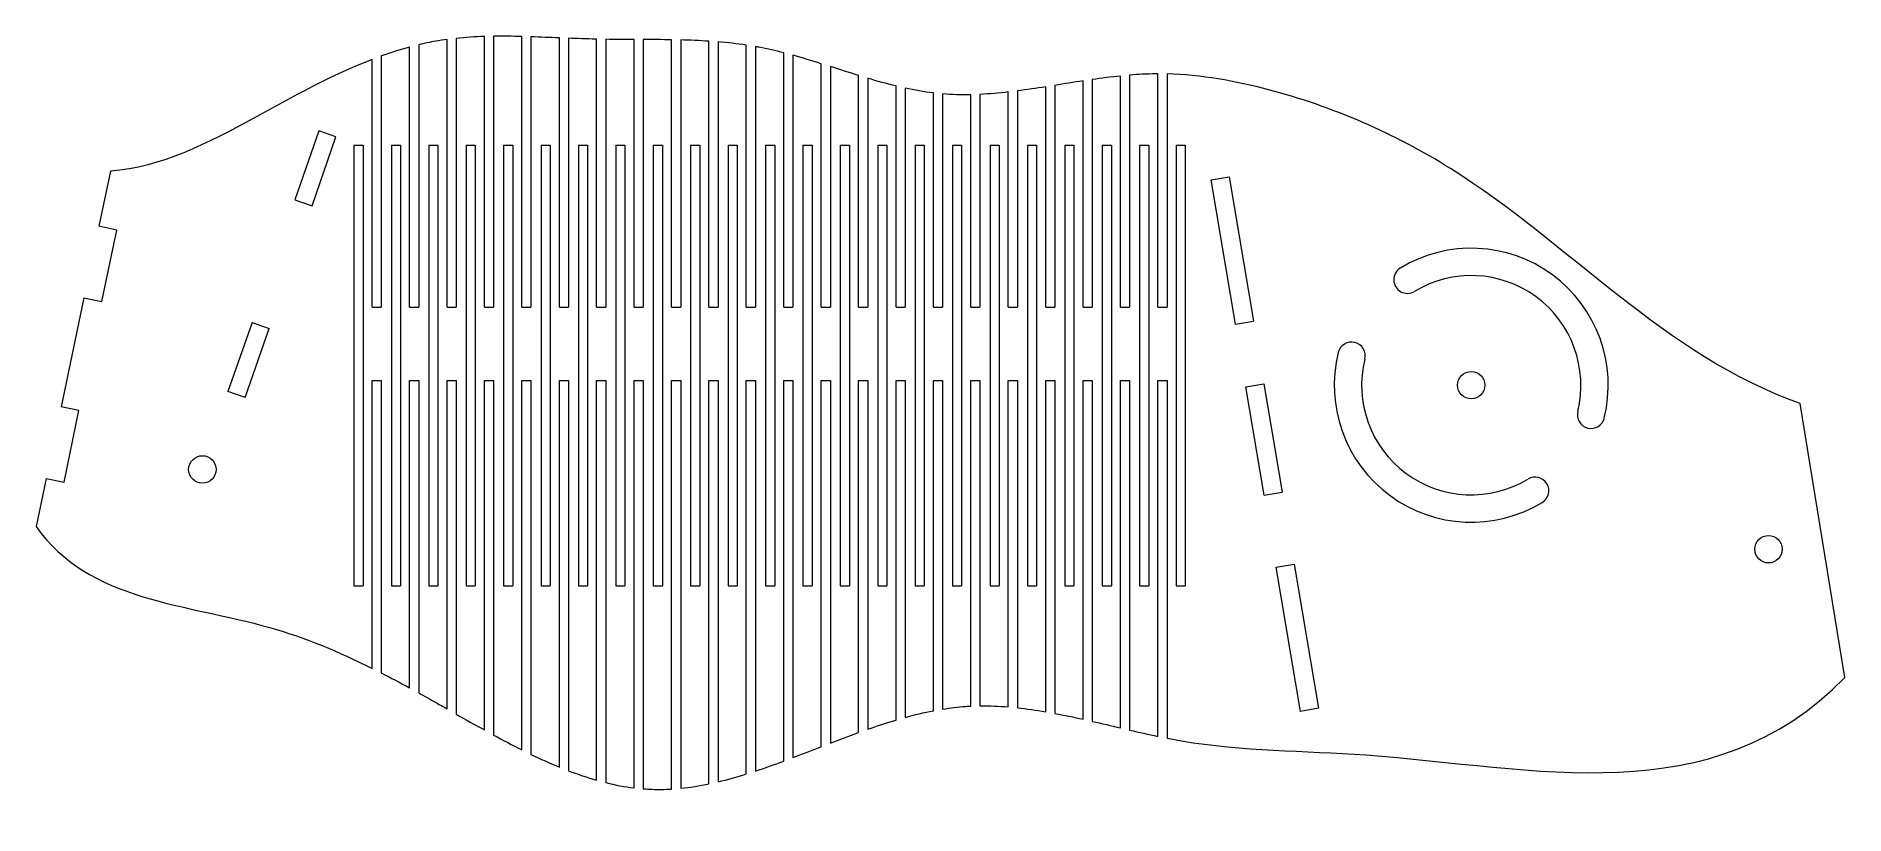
# Model space of a CAD drawing. Header units: inches. Extents: x 10.8 to 23.1, y 7.7 to 13.1.
import ezdxf

# ---------------------------------------------------------------- set-up
doc = ezdxf.new("R2010")
doc.units = ezdxf.units.IN
doc.header["$MEASUREMENT"] = 0

msp = doc.modelspace()

# ---------------------------------------------------------------- linework, layer by layer
at = {"color": 7, "linetype": 'Continuous', "lineweight": 15}
for p, q in [((13.387, 13.005), (13.387, 11.209)), ((13.581, 11.209), (13.581, 13.041)), ((13.643, 13.048), (13.643, 11.209)), ((13.837, 11.209), (13.837, 13.061)), ((13.899, 13.063), (13.899, 11.209)), ((14.093, 11.209), (14.093, 13.061)), ((14.155, 13.059), (14.155, 11.209)), ((14.349, 11.209), (14.349, 13.052)), ((14.411, 13.049), (14.411, 11.209)), ((14.604, 11.209), (14.604, 13.043)), ((14.667, 13.042), (14.667, 11.209)), ((14.86, 11.209), (14.86, 13.04)), ((14.923, 13.04), (14.923, 11.209)), ((15.116, 11.209), (15.116, 13.039)), ((15.179, 13.038), (15.179, 11.209)), ((15.372, 11.209), (15.372, 13.029)), ((15.435, 13.025), (15.435, 11.209)), ((15.628, 11.209), (15.628, 13.002)), ((15.691, 12.992), (15.691, 11.209)), ((13.069, 11.209), (13.069, 12.905)), ((13.131, 12.928), (13.131, 11.209)), ((13.325, 11.209), (13.325, 12.989)), ((15.884, 11.209), (15.884, 12.95)), ((15.947, 12.933), (15.947, 11.209)), ((16.14, 11.209), (16.14, 12.875)), ((16.203, 12.856), (16.203, 11.209)), ((16.396, 11.209), (16.396, 12.795)), ((16.459, 12.776), (16.459, 11.209)), ((17.932, 11.209), (17.932, 12.758)), ((17.994, 12.767), (17.994, 11.209)), ((18.188, 11.209), (18.188, 12.791)), ((18.25, 12.797), (18.25, 11.209)), ((18.443, 11.209), (18.443, 12.806)), ((18.506, 12.805), (18.506, 11.209)), ((16.652, 11.209), (16.652, 12.723)), ((16.714, 12.708), (16.714, 11.209)), ((16.908, 11.209), (16.908, 12.675)), ((16.97, 12.669), (16.97, 11.209)), ((17.164, 11.209), (17.164, 12.663)), ((17.226, 12.665), (17.226, 11.209)), ((17.42, 11.209), (17.42, 12.682)), ((17.482, 12.689), (17.482, 11.209)), ((17.676, 11.209), (17.676, 12.717)), ((17.738, 12.727), (17.738, 11.209)), ((12.703, 12.417), (12.539, 11.945)), ((12.657, 11.904), (12.821, 12.376)), ((12.821, 12.376), (12.703, 12.417)), ((12.944, 12.317), (12.944, 9.304)), ((12.944, 12.317), (13.006, 12.317)), ((13.006, 12.317), (13.006, 9.304)), ((13.2, 12.317), (13.262, 12.317)), ((13.2, 12.317), (13.2, 9.304)), ((13.262, 12.317), (13.262, 9.304)), ((13.456, 12.317), (13.518, 12.317)), ((13.456, 12.317), (13.456, 9.304)), ((13.518, 12.317), (13.518, 9.304)), ((13.712, 12.317), (13.774, 12.317)), ((13.712, 12.317), (13.712, 9.304)), ((13.774, 12.317), (13.774, 9.304)), ((13.968, 12.317), (14.03, 12.317)), ((13.968, 12.317), (13.968, 9.304)), ((14.03, 12.317), (14.03, 9.304)), ((14.224, 12.317), (14.286, 12.317)), ((14.224, 12.317), (14.224, 9.304)), ((14.286, 12.317), (14.286, 9.304)), ((14.479, 12.317), (14.542, 12.317)), ((14.479, 12.317), (14.479, 9.304)), ((14.542, 12.317), (14.542, 9.304)), ((14.735, 12.317), (14.798, 12.317)), ((14.735, 12.317), (14.735, 9.304)), ((14.798, 12.317), (14.798, 9.304)), ((14.991, 12.317), (15.054, 12.317)), ((14.991, 12.317), (14.991, 9.304)), ((15.054, 12.317), (15.054, 9.304)), ((15.247, 12.317), (15.31, 12.317)), ((15.247, 12.317), (15.247, 9.304)), ((15.31, 12.317), (15.31, 9.304)), ((15.503, 12.317), (15.566, 12.317)), ((15.503, 12.317), (15.503, 9.304)), ((15.566, 12.317), (15.566, 9.304)), ((15.759, 12.317), (15.822, 12.317)), ((15.759, 12.317), (15.759, 9.304)), ((15.822, 12.317), (15.822, 9.304)), ((16.015, 12.317), (16.078, 12.317)), ((16.015, 12.317), (16.015, 9.304)), ((16.078, 12.317), (16.078, 9.304)), ((16.271, 12.317), (16.334, 12.317)), ((16.271, 12.317), (16.271, 9.304)), ((16.334, 12.317), (16.334, 9.304)), ((16.527, 12.317), (16.589, 12.317)), ((16.527, 12.317), (16.527, 9.304)), ((16.589, 12.317), (16.589, 9.304)), ((16.783, 12.317), (16.845, 12.317)), ((16.783, 12.317), (16.783, 9.304)), ((16.845, 12.317), (16.845, 9.304)), ((17.039, 12.317), (17.101, 12.317)), ((17.039, 12.317), (17.039, 9.304)), ((17.101, 12.317), (17.101, 9.304)), ((17.295, 12.317), (17.357, 12.317)), ((17.295, 12.317), (17.295, 9.304)), ((17.357, 12.317), (17.357, 9.304)), ((17.551, 12.317), (17.613, 12.317)), ((17.551, 12.317), (17.551, 9.304)), ((17.613, 12.317), (17.613, 9.304)), ((17.807, 12.317), (17.869, 12.317)), ((17.807, 12.317), (17.807, 9.304)), ((17.869, 12.317), (17.869, 9.304)), ((18.063, 12.317), (18.125, 12.317)), ((18.063, 12.317), (18.063, 9.304)), ((18.125, 12.317), (18.125, 9.304)), ((18.318, 12.317), (18.381, 12.317)), ((18.318, 12.317), (18.318, 9.304)), ((18.381, 12.317), (18.381, 9.304)), ((18.568, 12.317), (18.568, 9.304)), ((18.568, 12.317), (18.631, 12.317)), ((18.631, 12.317), (18.631, 9.304)), ((11.278, 12.141), (11.199, 11.763)), ((18.808, 12.081), (18.931, 12.101)), ((18.974, 11.094), (18.808, 12.081)), ((18.931, 12.101), (19.097, 11.115)), ((12.539, 11.945), (12.657, 11.904)), ((11.321, 11.737), (11.199, 11.763)), ((11.219, 11.248), (11.321, 11.737)), ((11.097, 11.273), (10.941, 10.528)), ((11.097, 11.273), (11.219, 11.248)), ((13.069, 11.209), (13.131, 11.209)), ((13.325, 11.209), (13.387, 11.209)), ((13.581, 11.209), (13.643, 11.209)), ((13.837, 11.209), (13.899, 11.209)), ((14.093, 11.209), (14.155, 11.209)), ((14.349, 11.209), (14.411, 11.209)), ((14.604, 11.209), (14.667, 11.209)), ((14.86, 11.209), (14.923, 11.209)), ((15.116, 11.209), (15.179, 11.209)), ((15.372, 11.209), (15.435, 11.209)), ((15.628, 11.209), (15.691, 11.209)), ((15.884, 11.209), (15.947, 11.209)), ((16.14, 11.209), (16.203, 11.209)), ((16.396, 11.209), (16.459, 11.209)), ((16.652, 11.209), (16.714, 11.209)), ((16.908, 11.209), (16.97, 11.209)), ((17.164, 11.209), (17.226, 11.209)), ((17.42, 11.209), (17.482, 11.209)), ((17.676, 11.209), (17.738, 11.209)), ((17.932, 11.209), (17.994, 11.209)), ((18.188, 11.209), (18.25, 11.209)), ((18.443, 11.209), (18.506, 11.209)), ((12.247, 11.106), (12.082, 10.634)), ((12.2, 10.593), (12.365, 11.065)), ((12.247, 11.106), (12.365, 11.065)), ((18.974, 11.094), (19.097, 11.115)), ((13.069, 8.739), (13.069, 10.709)), ((13.069, 10.709), (13.131, 10.709)), ((13.131, 10.709), (13.131, 8.708)), ((13.325, 8.606), (13.325, 10.709)), ((13.325, 10.709), (13.387, 10.709)), ((13.387, 10.709), (13.387, 8.571)), ((13.581, 8.463), (13.581, 10.709)), ((13.581, 10.709), (13.643, 10.709)), ((13.643, 10.709), (13.643, 8.427)), ((13.837, 8.318), (13.837, 10.709)), ((13.837, 10.709), (13.899, 10.709)), ((13.899, 10.709), (13.899, 8.283)), ((14.093, 8.182), (14.093, 10.709)), ((14.093, 10.709), (14.155, 10.709)), ((14.155, 10.709), (14.155, 8.151)), ((14.349, 8.064), (14.349, 10.709)), ((14.349, 10.709), (14.411, 10.709)), ((14.411, 10.709), (14.411, 8.039)), ((14.604, 7.974), (14.604, 10.709)), ((14.604, 10.709), (14.667, 10.709)), ((14.667, 10.709), (14.667, 7.958)), ((14.86, 7.922), (14.86, 10.709)), ((14.86, 10.709), (14.923, 10.709)), ((14.923, 10.709), (14.923, 7.915)), ((15.116, 7.914), (15.116, 10.709)), ((15.116, 10.709), (15.179, 10.709)), ((15.179, 10.709), (15.179, 7.919)), ((15.372, 7.949), (15.372, 10.709)), ((15.372, 10.709), (15.435, 10.709)), ((15.435, 10.709), (15.435, 7.963)), ((15.628, 8.017), (15.628, 10.709)), ((15.628, 10.709), (15.691, 10.709)), ((15.691, 10.709), (15.691, 8.037)), ((15.884, 8.105), (15.884, 10.709)), ((15.884, 10.709), (15.947, 10.709)), ((15.947, 10.709), (15.947, 8.129)), ((16.14, 8.203), (16.14, 10.709)), ((16.14, 10.709), (16.203, 10.709)), ((16.203, 10.709), (16.203, 8.228)), ((16.396, 8.3), (16.396, 10.709)), ((16.396, 10.709), (16.459, 10.709)), ((16.459, 10.709), (16.459, 8.323)), ((16.652, 8.386), (16.652, 10.709)), ((16.652, 10.709), (16.714, 10.709)), ((16.714, 10.709), (16.714, 8.404)), ((16.908, 8.449), (16.908, 10.709)), ((16.908, 10.709), (16.97, 10.709)), ((16.97, 10.709), (16.97, 8.46)), ((17.164, 8.481), (17.164, 10.709)), ((17.164, 10.709), (17.226, 10.709)), ((17.226, 10.709), (17.226, 8.483)), ((17.42, 8.476), (17.42, 10.709)), ((17.42, 10.709), (17.482, 10.709)), ((17.482, 10.709), (17.482, 8.47)), ((17.676, 8.443), (17.676, 10.709)), ((17.676, 10.709), (17.738, 10.709)), ((17.738, 10.709), (17.738, 8.431)), ((17.932, 8.391), (17.932, 10.709)), ((17.932, 10.709), (17.994, 10.709)), ((17.994, 10.709), (17.994, 8.377)), ((18.188, 8.332), (18.188, 10.709)), ((18.188, 10.709), (18.25, 10.709)), ((18.25, 10.709), (18.25, 8.317)), ((18.443, 8.274), (18.443, 10.709)), ((18.443, 10.709), (18.506, 10.709)), ((18.506, 10.709), (18.506, 8.262)), ((19.046, 10.664), (19.169, 10.685)), ((19.17, 9.924), (19.046, 10.664)), ((19.169, 10.685), (19.293, 9.945)), ((11.063, 10.502), (10.941, 10.528)), ((12.2, 10.593), (12.082, 10.634)), ((23.143, 8.677), (22.837, 10.551)), ((10.961, 10.013), (11.063, 10.502)), ((10.839, 10.038), (10.77, 9.709)), ((10.839, 10.038), (10.961, 10.013)), ((19.17, 9.924), (19.293, 9.945)), ((19.253, 9.431), (19.376, 9.452)), ((19.419, 8.445), (19.253, 9.431)), ((19.376, 9.452), (19.542, 8.466)), ((12.944, 9.304), (13.006, 9.304)), ((13.2, 9.304), (13.262, 9.304)), ((13.456, 9.304), (13.518, 9.304)), ((13.712, 9.304), (13.774, 9.304)), ((13.968, 9.304), (14.03, 9.304)), ((14.224, 9.304), (14.286, 9.304)), ((14.479, 9.304), (14.542, 9.304)), ((14.735, 9.304), (14.798, 9.304)), ((14.991, 9.304), (15.054, 9.304)), ((15.247, 9.304), (15.31, 9.304)), ((15.503, 9.304), (15.566, 9.304)), ((15.759, 9.304), (15.822, 9.304)), ((16.015, 9.304), (16.078, 9.304)), ((16.271, 9.304), (16.334, 9.304)), ((16.527, 9.304), (16.589, 9.304)), ((16.783, 9.304), (16.845, 9.304)), ((17.039, 9.304), (17.101, 9.304)), ((17.295, 9.304), (17.357, 9.304)), ((17.551, 9.304), (17.613, 9.304)), ((17.807, 9.304), (17.869, 9.304)), ((18.063, 9.304), (18.125, 9.304)), ((18.318, 9.304), (18.381, 9.304)), ((18.568, 9.304), (18.631, 9.304)), ((19.542, 8.466), (19.419, 8.445))]:
    msp.add_line(p, q, dxfattribs=at)
for centre, radius in [((20.587, 10.676), 0.0937), ((11.907, 10.1), 0.0938), ((22.62, 9.554), 0.0938)]:
    msp.add_circle(centre, radius, dxfattribs=at)
for centre, radius, start, end in [((20.587, 10.676), 0.937, 346.1655, 121.1655), ((20.151, 11.398), 0.0938, 121.1655, 301.1655), ((20.587, 10.676), 0.75, 346.1655, 121.1655), ((20.587, 10.676), 0.937, 166.1655, 301.1655), ((19.768, 10.877), 0.0938, 346.1655, 166.1655), ((20.587, 10.676), 0.75, 166.1655, 301.1655), ((21.407, 10.474), 0.0938, 166.1655, 346.1655), ((21.024, 9.954), 0.0938, 301.1655, 121.1655)]:
    msp.add_arc(centre, radius, start, end, dxfattribs=at)
for points, knots in [([(13.581, 13.041), (13.555, 13.037), (13.49, 13.028), (13.426, 13.014), (13.387, 13.005)], [0.78057882, 0.78057882, 0.78057882, 0.78057882, 0.78688016, 0.79637395, 0.79637395, 0.79637395, 0.79637395]), ([(14.604, 13.043), (14.602, 13.043), (14.537, 13.044), (14.473, 13.047), (14.411, 13.049)], [0.70017818, 0.70017818, 0.70017818, 0.70017818, 0.70086217, 0.71520275, 0.71520275, 0.71520275, 0.71520275]), ([(15.884, 12.95), (15.828, 12.964), (15.764, 12.979), (15.699, 12.991), (15.691, 12.992)], [0.5989903, 0.5989903, 0.5989903, 0.5989903, 0.61256611, 0.61459123, 0.61459123, 0.61459123, 0.61459123]), ([(13.069, 12.905), (12.793, 12.798), (12.21, 12.472), (11.626, 12.165), (11.278, 12.141)], [0.8230284, 0.8230284, 0.8230284, 0.8230284, 0.8932437, 0.9762618, 0.9762618, 0.9762618, 0.9762618]), ([(18.443, 12.806), (18.438, 12.806), (18.373, 12.805), (18.309, 12.802), (18.25, 12.797)], [0.39419906, 0.39419906, 0.39419906, 0.39419906, 0.39552648, 0.40940166, 0.40940166, 0.40940166, 0.40940166]), ([(22.837, 10.551), (21.902, 10.882), (20.959, 12.007), (19.423, 12.676), (18.74, 12.799), (18.506, 12.805)], [0, 0, 0, 0, 0.2271707, 0.3339624, 0.3892808, 0.3892808, 0.3892808, 0.3892808]), ([(10.77, 9.709), (11.128, 9.198), (12.071, 9.177), (12.843, 8.852), (13.069, 8.739)], [0.0209621, 0.0209621, 0.0209621, 0.0209621, 0.1556764, 0.2125964, 0.2125964, 0.2125964, 0.2125964]), ([(18.506, 8.262), (18.539, 8.255), (18.99, 8.173), (20.573, 8.186), (22.228, 7.738), (23.143, 8.677)], [0.6401853, 0.6401853, 0.6401853, 0.6401853, 0.6477946, 0.7425619, 1, 1, 1, 1]), ([(13.387, 8.571), (13.426, 8.55), (13.49, 8.514), (13.555, 8.477), (13.581, 8.463)], [0.23938085, 0.23938085, 0.23938085, 0.23938085, 0.24908585, 0.25555999, 0.25555999, 0.25555999, 0.25555999]), ([(16.97, 8.46), (17.022, 8.469), (17.087, 8.477), (17.151, 8.481), (17.164, 8.481)], [0.52334272, 0.52334272, 0.52334272, 0.52334272, 0.53529964, 0.53814657, 0.53814657, 0.53814657, 0.53814657]), ([(14.923, 7.915), (14.943, 7.914), (15.007, 7.91), (15.072, 7.911), (15.116, 7.914)], [0.3640757, 0.3640757, 0.3640757, 0.3640757, 0.36882305, 0.37935851, 0.37935851, 0.37935851, 0.37935851])]:
    msp.add_open_spline(points, degree=3, knots=knots, dxfattribs=at)
for points in [[(13.837, 13.061), (13.772, 13.059), (13.707, 13.055), (13.643, 13.048)], [(14.093, 13.061), (14.028, 13.063), (13.963, 13.063), (13.899, 13.063)], [(14.349, 13.052), (14.284, 13.054), (14.219, 13.057), (14.155, 13.059)], [(14.86, 13.04), (14.796, 13.04), (14.732, 13.041), (14.667, 13.042)], [(15.116, 13.039), (15.052, 13.04), (14.988, 13.04), (14.923, 13.04)], [(15.372, 13.029), (15.308, 13.033), (15.244, 13.036), (15.179, 13.038)], [(15.628, 13.002), (15.564, 13.012), (15.499, 13.019), (15.435, 13.025)], [(13.325, 12.989), (13.26, 12.972), (13.195, 12.951), (13.131, 12.928)], [(16.14, 12.875), (16.076, 12.895), (16.011, 12.915), (15.947, 12.933)], [(16.396, 12.795), (16.332, 12.814), (16.267, 12.835), (16.203, 12.856)], [(16.652, 12.723), (16.587, 12.738), (16.523, 12.756), (16.459, 12.776)], [(17.932, 12.758), (17.867, 12.748), (17.803, 12.738), (17.738, 12.727)], [(18.188, 12.791), (18.123, 12.785), (18.059, 12.776), (17.994, 12.767)], [(16.908, 12.675), (16.843, 12.683), (16.779, 12.694), (16.714, 12.708)], [(17.164, 12.663), (17.099, 12.662), (17.035, 12.663), (16.97, 12.669)], [(17.42, 12.682), (17.355, 12.674), (17.291, 12.669), (17.226, 12.665)], [(17.676, 12.717), (17.611, 12.707), (17.547, 12.698), (17.482, 12.689)], [(13.131, 8.708), (13.196, 8.675), (13.26, 8.641), (13.325, 8.606)], [(13.643, 8.427), (13.707, 8.39), (13.772, 8.354), (13.837, 8.318)], [(16.714, 8.404), (16.779, 8.422), (16.843, 8.437), (16.908, 8.449)], [(17.226, 8.483), (17.291, 8.484), (17.355, 8.481), (17.42, 8.476)], [(17.482, 8.47), (17.547, 8.463), (17.611, 8.454), (17.676, 8.443)], [(17.738, 8.431), (17.803, 8.419), (17.867, 8.406), (17.932, 8.391)], [(16.203, 8.228), (16.267, 8.252), (16.331, 8.277), (16.396, 8.3)], [(16.459, 8.323), (16.523, 8.345), (16.587, 8.367), (16.652, 8.386)], [(17.994, 8.377), (18.059, 8.362), (18.123, 8.347), (18.188, 8.332)], [(18.25, 8.317), (18.315, 8.302), (18.379, 8.288), (18.443, 8.274)], [(13.899, 8.283), (13.963, 8.248), (14.028, 8.214), (14.093, 8.182)], [(15.947, 8.129), (16.011, 8.153), (16.075, 8.178), (16.14, 8.203)], [(14.155, 8.151), (14.219, 8.12), (14.284, 8.091), (14.349, 8.064)], [(15.691, 8.037), (15.755, 8.058), (15.82, 8.081), (15.884, 8.105)], [(14.411, 8.039), (14.475, 8.015), (14.54, 7.993), (14.604, 7.974)], [(14.667, 7.958), (14.731, 7.942), (14.796, 7.929), (14.86, 7.922)], [(15.179, 7.919), (15.243, 7.925), (15.308, 7.936), (15.372, 7.949)], [(15.435, 7.963), (15.499, 7.979), (15.564, 7.997), (15.628, 8.017)]]:
    msp.add_open_spline(points, degree=3, dxfattribs=at)

doc.saveas('drawing.dxf')
